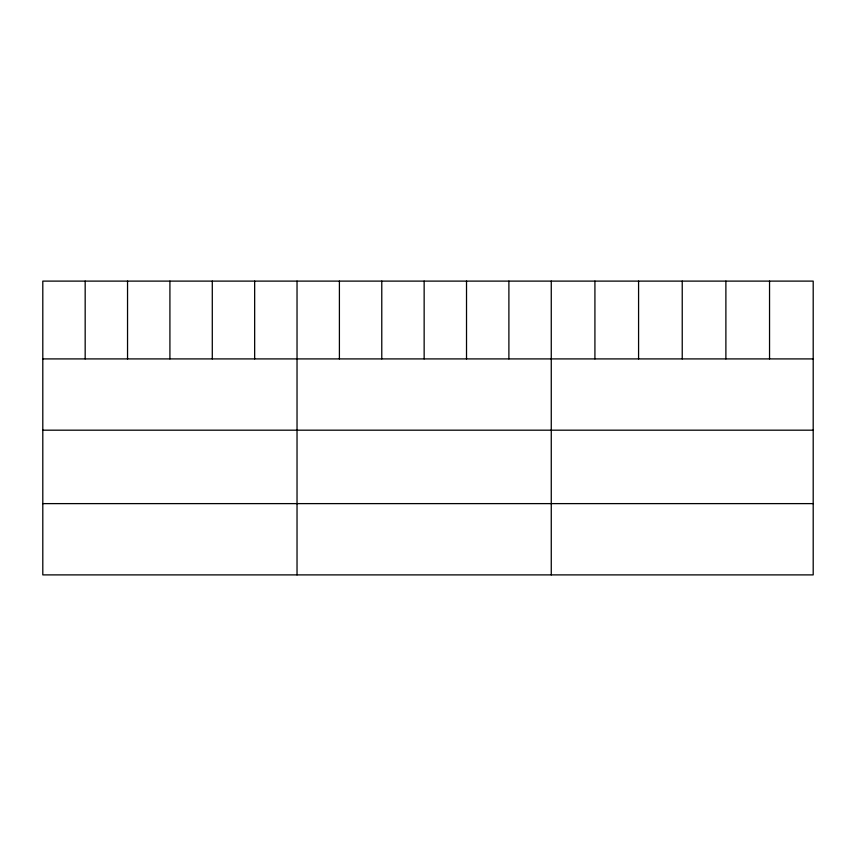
<?xml version="1.0" encoding="UTF-8"?>
<svg xmlns="http://www.w3.org/2000/svg" width="856" height="856" viewBox="0 0 856 856"><rect width="100%" height="100%" fill="white"/><g stroke="black" fill="none" stroke-linecap="round" stroke-linejoin="round"><path stroke-width="1.28" d="M813.2 358.91L813.2 574.89L42.8 574.89L42.8 281.11L813.2 281.11L813.2 358.91L42.8 358.91M42.8 430.183L813.2 430.183M42.8 503.617L813.2 503.617M769.544 281.11L769.544 358.91M725.888 281.11L725.888 358.91M682.232 281.11L682.232 358.91M638.576 281.11L638.576 358.91M594.92 281.11L594.92 358.91M551.264 281.11L551.264 574.89M508.892 281.11L508.892 358.91M466.52 281.11L466.52 358.91M424.148 281.11L424.148 358.91M381.776 281.11L381.776 358.91M339.404 281.11L339.404 358.91M297.032 281.11L297.032 574.89M254.66 281.11L254.66 358.91M212.288 281.11L212.288 358.91M169.916 281.11L169.916 358.91M127.544 281.11L127.544 358.91M85.172 281.11L85.172 358.91"/></g></svg>
